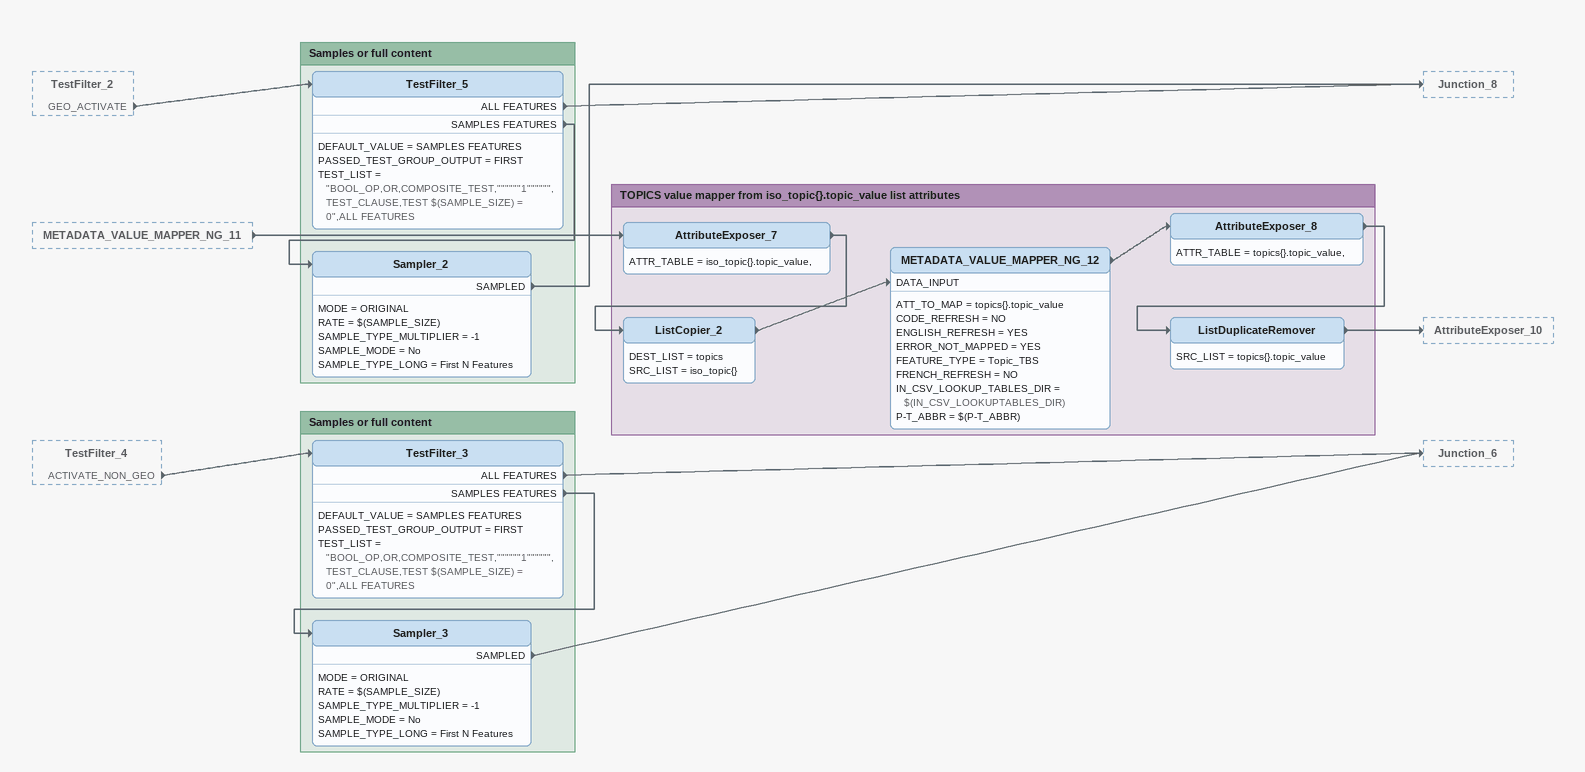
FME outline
TestFilter_2 [outside]
    GEO_ACTIVATE -> TestFilter_5
METADATA_VALUE_MAPPER_NG_11 [outside]
    -> AttributeExposer_7
TestFilter_4 [outside]
    ACTIVATE_NON_GEO -> TestFilter_3

Bookmark: Samples or full content
TestFilter_5
    DEFAULT_VALUE = SAMPLES FEATURES
    PASSED_TEST_GROUP_OUTPUT = FIRST
    TEST_LIST = "BOOL_OP,OR,COMPOSITE_TEST,""""""1"""""",TEST_CLAUSE,TEST $(SAMPLE_SIZE) = 0",ALL FEATURES
    ALL FEATURES -> Junction_8
    SAMPLES FEATURES -> Sampler_2
Sampler_2
    MODE = ORIGINAL
    RATE = $(SAMPLE_SIZE)
    SAMPLE_TYPE_MULTIPLIER = -1
    SAMPLE_MODE = No
    SAMPLE_TYPE_LONG = First N Features
    SAMPLED -> Junction_8

Bookmark: Samples or full content
TestFilter_3
    DEFAULT_VALUE = SAMPLES FEATURES
    PASSED_TEST_GROUP_OUTPUT = FIRST
    TEST_LIST = "BOOL_OP,OR,COMPOSITE_TEST,""""""1"""""",TEST_CLAUSE,TEST $(SAMPLE_SIZE) = 0",ALL FEATURES
    ALL FEATURES -> Junction_6
    SAMPLES FEATURES -> Sampler_3
Sampler_3
    MODE = ORIGINAL
    RATE = $(SAMPLE_SIZE)
    SAMPLE_TYPE_MULTIPLIER = -1
    SAMPLE_MODE = No
    SAMPLE_TYPE_LONG = First N Features
    SAMPLED -> Junction_6

Bookmark: TOPICS value mapper from iso_topic{}.topic_value list attributes
AttributeExposer_7
    ATTR_TABLE = iso_topic{}.topic_value,
    -> ListCopier_2
ListCopier_2
    DEST_LIST = topics
    SRC_LIST = iso_topic{}
    -> METADATA_VALUE_MAPPER_NG_12 [DATA_INPUT]
METADATA_VALUE_MAPPER_NG_12
    ATT_TO_MAP = topics{}.topic_value
    CODE_REFRESH = NO
    ENGLISH_REFRESH = YES
    ERROR_NOT_MAPPED = YES
    FEATURE_TYPE = Topic_TBS
    FRENCH_REFRESH = NO
    IN_CSV_LOOKUP_TABLES_DIR = $(IN_CSV_LOOKUPTABLES_DIR)
    P-T_ABBR = $(P-T_ABBR)
    -> AttributeExposer_8
AttributeExposer_8
    ATTR_TABLE = topics{}.topic_value,
    -> ListDuplicateRemover
ListDuplicateRemover
    SRC_LIST = topics{}.topic_value
    -> AttributeExposer_10
